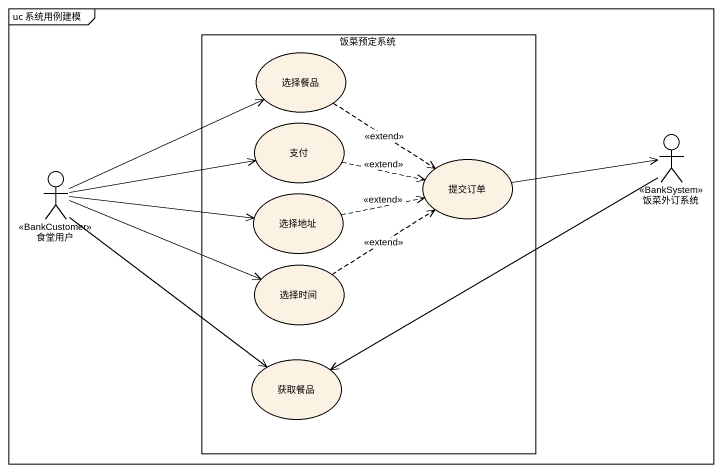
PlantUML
@startuml
mainframe uc 系统用例建模
rectangle 饭菜预定系统 {
  usecase 选择餐品
  usecase 支付
  usecase 提交订单
  usecase 选择地址
  usecase 选择时间
  usecase 获取餐品
}
actor 饭菜外订系统 <<BankSystem>>
actor 食堂用户 <<BankCustomer>>
选择餐品 ..> 提交订单 : <<extend>>
支付 .right.> 提交订单 : <<extend>>
提交订单 -right-> 饭菜外订系统
饭菜外订系统 -left-> 获取餐品
食堂用户 -right-> 选择餐品
食堂用户 -right-> 支付
食堂用户 -right-> 选择地址
食堂用户 -right-> 选择时间
食堂用户 --> 获取餐品
选择地址 .right.> 提交订单 : <<extend>>
选择时间 .up.> 提交订单 : <<extend>>
@enduml
